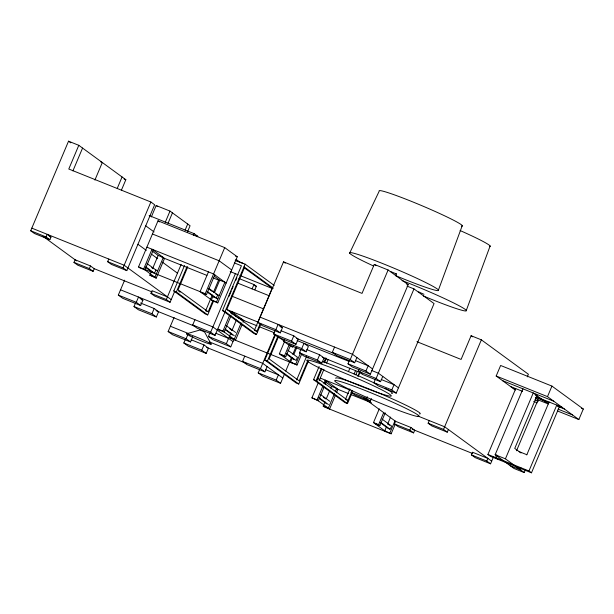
<?xml version="1.0" encoding="UTF-8"?>
<svg xmlns="http://www.w3.org/2000/svg" width="614" height="614" viewBox="0 0 614 614"><rect width="100%" height="100%" fill="white"/><g stroke="black" fill="none" stroke-linecap="round" stroke-linejoin="round"><path stroke-width="0.92" d="M438.434 290.031L462.258 225.607M466.302 310.408L490.125 245.984M49.857 239.698L46.088 236.95L47.201 234.31L50.97 237.065L49.857 239.698L34.461 233.512L30.7 230.764L68.538 141.197L78.799 145.318L125.839 179.71L121.388 190.248M78.799 145.318L68.783 169.027L150.875 202.006L154.636 204.761L126.814 270.62L111.426 264.434L107.657 261.679L108.77 259.047M72.912 170.899L82.56 148.066M94.901 180.079L102.315 162.51L100.604 161.827M94.241 268.709L93.128 271.342L77.74 265.156L73.979 262.408L75.092 259.768L90.481 265.954L94.241 268.709L152.295 292.026M117.251 188.375L122.071 176.955M93.128 271.342L89.368 268.587L90.481 265.954M126.814 270.62L123.053 267.865L150.875 202.006M140.667 305.519L136.277 302.303L138.503 297.038L142.893 300.246L140.667 305.519L122.708 298.304L118.318 295.088L124.627 280.161M151.336 216.942L156.156 205.521L170.001 211.086L190.071 225.76L187.477 231.908M151.551 249.453L153.262 250.136L144.919 269.899L139.785 267.834L138.534 266.913L158.005 220.817L224.709 247.611L237.25 256.782L217.778 302.886L212.644 300.822L200.103 291.65L208.445 271.895M165.181 222.498L170.001 211.086M167.99 223.404L172.442 212.866M140.499 303.001L154.183 308.504L158.573 311.712L156.347 316.977L138.388 309.763L133.998 306.555L135.487 303.047M156.209 278.15L143.661 268.978L152.011 249.223L164.552 258.394L156.209 278.15L149.824 275.172L151.197 271.925M152.571 268.671L158.166 255.416L152.763 251.464M147.045 263.536L155.879 269.999L154.505 273.253L145.672 266.791M174.545 291.719L170.093 302.257L154.697 296.078L150.937 293.323L152.049 290.691L167.438 296.877M185.09 230.166L187.692 224.018M156.347 316.977L151.957 313.769L154.183 308.504M170.093 302.257L166.325 299.509L181.168 264.381M193.402 235.408L194.147 233.65L149.133 215.56M213.641 300.868L207.701 314.921L205.137 313.892L173.777 290.959L184.538 265.494M207.701 314.921L176.341 291.988L187.101 266.522M187.73 266.983L178.083 289.816L208.192 311.828L213.012 300.415M192.719 336.679L190.493 341.944L172.534 334.73L168.144 331.522L174.077 317.469M191.177 339.78L204.001 344.93L208.392 348.138L206.166 353.411L188.214 346.196L183.824 342.98L185.305 339.473M190.493 341.944L186.103 338.736L187.953 334.346M214.831 274.872L206.488 294.628L205.229 293.715L224.709 247.611M217.287 330.14L215.061 335.405L197.102 328.191L192.712 324.983L194.937 319.71M212.298 294.989L205.621 310.799L207.332 311.482M213.411 292.356L218.607 280.061M214.509 292.517L219.735 280.153L214.332 276.2M217.778 302.886L216.519 301.965L224.87 282.21L219.735 280.153M206.166 353.411L201.776 350.203L204.001 344.93M234.08 338.966L230.741 346.872L212.782 339.657L208.392 336.449L209.881 332.934M215.061 335.405L210.671 332.197L235.523 273.36M260.896 323.962L256.445 334.5L253.881 333.471L222.521 310.546L241.44 265.762L234.333 262.907M229.06 296.217L231.286 290.952M232.031 289.194L233.143 286.561M235.738 280.414L236.851 277.781M256.445 334.5L225.085 311.574L245.116 264.158L235.446 260.267M231.033 315.788L224.179 332.013L219.052 329.948L217.793 329.035L225.054 311.851M226.827 309.395L244.633 267.251M242 324.798L235.469 340.263L222.928 331.092L229.459 315.627M230.549 313.056L231.271 311.336L243.819 320.508L243.09 322.227M231.777 314.023L232.529 312.25L230.818 311.567M230.741 346.872L226.351 343.663L228.577 338.391L215.752 333.241M301.758 353.833L297.038 365L230.342 338.207L229.083 337.286L230.902 332.988M231.985 330.416L236.344 320.109M252.101 288.925L253.95 284.535L238.953 278.51M254.856 289.793L256.337 286.277L253.95 284.535M241.11 323.025L234.218 339.35L229.083 337.286M272.171 288.227L254.365 330.378L256.928 331.406L260.267 323.509M280.268 332.865L275.878 329.657L278.104 324.384L282.494 327.6L280.268 332.865L262.308 325.65L257.918 322.442L283.514 261.848L362.022 293.392L374.264 264.411L388.109 269.976L408.18 284.65L370.342 374.218L352.39 367.003L348 363.795L349.481 360.28M267.113 366.566L264.887 371.831L246.928 364.616L242.538 361.408L244.763 356.143M280.959 330.7L293.784 335.85L298.174 339.058L295.948 344.331L277.988 337.117L273.598 333.909L275.087 330.393M284.643 373.642L280.567 383.297L262.608 376.083L258.218 372.875L259.699 369.359M264.887 371.831L260.497 368.623L274.957 334.377M308.389 361.193L298.742 384.026L296.178 382.998L264.818 360.065L275.571 334.599M298.742 384.026L267.382 361.101L277.766 336.51M278.395 336.971L269.124 358.921L299.225 380.933L307.76 360.74M306.14 351.784L301.75 348.575L303.976 343.303L308.366 346.511L306.14 351.784L288.181 344.569L283.791 341.353L284.535 339.603M291.911 362.935L279.362 353.771L284.443 341.745M290.737 344.938L285.748 356.749L284.497 355.828L289.209 344.661M295.948 344.331L291.558 341.123L293.784 335.85M280.567 383.297L276.177 380.089L278.403 374.816L265.57 369.666M293.385 345.552L292.648 347.309L290.361 345.636M285.756 371.002L291.32 357.832M292.801 354.316L295.771 347.294M292.464 357.724L290.652 362.022L297.038 365M293.922 354.293L296.823 347.417M306.831 349.612L319.656 354.769L324.046 357.977L321.82 363.242L303.861 356.028L299.471 352.82L300.96 349.312M295.787 364.087L300.499 352.92M296.662 379.905L306.678 356.197M321.82 363.242L317.43 360.034L319.656 354.769M352.306 392.192L347.486 403.613L344.914 402.577L313.554 379.652L319.119 366.481M347.486 403.613L316.126 380.68L321.314 368.385M323.916 362.237L325.765 357.847M316.747 381.14L321.943 368.845M324.537 362.697L326.395 358.307M324.031 387.25L318.298 400.827L311.912 397.849L318.443 382.384M319.173 380.665L323.969 369.306M326.564 363.158L328.053 359.651M356.887 357.486L354.662 362.751L336.71 355.537L332.32 352.329L334.546 347.063M335.39 395.332L329.588 409.077L317.047 399.906L322.849 386.16M323.939 383.589L325.389 380.15L337.93 389.322L336.48 392.76M325.151 384.602L326.64 381.064L324.936 380.381M395.147 424.366L391.156 433.814L324.453 407.021L323.202 406.1L325.013 401.809M326.471 398.371L329.733 390.642M330.823 388.063L331.545 386.344L325.374 381.831M334.5 393.559L328.337 408.164L323.202 406.1M335.229 391.839L336.679 388.401L331.545 386.344M354.662 362.751L350.272 359.543L388.109 269.976M348.422 371.685L349.903 368.17M354.094 374.041L355.583 370.526M395.639 275.686L396.383 273.928L390.704 271.572M345.406 399.484L349.857 388.946M355.79 374.901L357.271 371.386M382.76 376.405L380.534 381.67L362.575 374.456L358.185 371.247L358.929 369.49M371.439 398.609L370.326 401.249L354.93 395.063L351.17 392.308L351.914 390.558M357.847 376.505L359.704 372.115M346.856 403.152L352.045 390.857M358.353 375.929L360.211 371.539M370.342 374.218L365.952 371.009L368.177 365.737L355.352 360.587M370.326 401.249L366.558 398.494L367.302 396.736M407.059 286.109L413.982 288.895L434.052 303.569L396.214 393.137L378.255 385.922L373.865 382.714L375.354 379.199M380.534 381.67L376.144 378.462L413.982 288.895M386.022 431.757L373.481 422.585L379.283 408.84M396.214 393.137L391.824 389.928L394.05 384.656L381.225 379.506M385.224 412.869L379.866 425.563L378.608 424.642L383.689 412.616M386.582 426.538L384.771 430.836L391.156 433.814M387.672 423.967L390.573 417.09M390.542 428.495L391.571 426.055L382 419.055M389.898 432.901L394.979 420.874M395.562 421.319L410.95 427.505L414.711 430.253L413.598 432.885L398.21 426.707L394.449 423.952L395.562 421.319L363.642 397.979M413.598 432.885L409.837 430.138L410.95 427.505M448.397 429.531L447.284 432.164L431.895 425.978L428.127 423.23L429.24 420.598M527.28 376.873L528.393 374.241L481.361 339.841L471.099 335.72L461.083 359.428L416.944 341.699M447.284 432.164L443.523 429.416L481.361 339.841M515.338 390.02L496.181 376.014L500.633 365.476L551.94 386.091L583.3 409.016L578.849 419.554L557.619 411.027M490.563 463.808L475.167 457.622L471.406 454.874L472.519 452.234L487.907 458.42L486.795 461.053L490.563 463.808L493.526 456.785M531.471 472.803L528.961 470.969L556.783 405.11L559.293 406.944L531.471 472.803L490.425 456.317L487.915 454.483L515.737 388.624M525.346 469.948L524.233 472.58L513.972 468.459L495.16 454.705L522.974 388.846M496.726 454.936L495.613 457.576L498.123 459.41M524.233 472.58L505.422 458.827L533.236 392.968L548.294 403.974L538.033 399.852L535.838 398.248M516.512 450.783L538.033 399.852M578.849 419.554L547.488 396.629L551.94 386.091M521.209 468.075L520.472 469.833L510.211 465.711M526.774 454.905L549.085 402.016M349.627 253.168L379.222 191.146A45.16 2.916 22.9 0 1 423.292 206.289A45.16 2.916 22.9 0 1 461.59 226.152M396.383 273.928L395.692 273.798M186.572 333.809L199.75 330.056L202.267 330.931L204.677 332.136L211.178 344.193M423.975 294.298L418.625 291.919L419.055 292.256M406.445 283.952L408.18 284.65M124.128 179.019L125.839 179.71M196.142 235.692L197.908 236.398L194.147 233.65M235.469 256.069L237.25 256.782M235.185 260.374L243.175 263.583L242.553 263.122M152.441 233.988L219.144 260.781L231.685 269.953M581.527 408.31L583.3 409.016M496.181 376.014L547.488 396.629M502.452 380.596L553.759 401.211M230.173 271.565L238.163 274.773M239.944 275.486L271.91 288.327M535.293 395.032L537.004 395.715L514.747 448.404L521.017 452.994M510.61 386.559L522.583 391.371M536.26 396.867L561.917 407.174M513.12 388.393L515.683 389.422M535.347 397.327L549.031 402.822M557.581 406.261L564.427 409.008M254.572 285.571L256.337 286.277M534.955 399.852L538.371 401.226M558.042 409.131L572.578 414.972M533.735 401.433L537.273 402.853M237.273 282.931L269.285 295.794M146.876 247.158L213.58 273.959L226.121 283.131M158.166 255.416L163.301 257.473L154.951 277.229L149.824 275.172M161.989 257.358L163.7 258.049M164.552 258.394L206.88 275.394M213.058 277.881L220.111 280.713M231.708 296.101L263.721 308.965M155.879 269.999L157.698 270.728M215.913 294.121L219.267 295.464M138.534 266.913L205.229 293.715M217.893 298.719L212.759 296.662L211.393 299.908L216.519 301.965M201.354 292.571L206.488 294.628M260.144 317.169L352.497 354.278L372.568 368.953M279.93 326.564L282.494 327.6M31.813 228.132L124.166 265.233L171.206 299.624M49.258 236.375L50.97 237.065M30.7 230.764L46.088 236.95M107.657 261.679L123.053 267.865M226.996 309.617L258.609 322.319M257.918 322.442L275.878 329.657M332.32 352.329L350.272 359.543M296.462 338.375L335.213 353.94M173.777 290.959L176.341 291.988M222.521 310.546L225.085 311.574M297.138 340.555L348.952 361.37M371.531 370.442L378.37 373.189L398.44 387.864M237.434 317.53L242.561 319.587M242.108 319.817L257.043 325.819M259.691 326.886L274.681 332.903M273.598 333.909L291.558 341.123M348 363.795L365.952 371.009M283.791 341.353L301.75 348.575M358.185 371.247L376.144 378.462M322.335 357.287L361.968 373.212M299.471 352.82L317.43 360.034M373.865 382.714L391.824 389.928M73.979 262.408L89.368 268.587M150.937 293.323L166.325 299.509M120.544 289.823L212.897 326.924L232.967 341.599M217.793 329.035L222.928 331.092M279.362 353.771L284.497 355.828M280.621 354.685L285.748 356.749M141.182 299.563L142.893 300.246M519.137 451.62L526.835 454.705M118.318 295.088L136.277 302.303M192.712 324.983L210.671 332.197M156.01 310.684L195.613 326.594M417.812 416L444.636 426.776L491.676 461.175M320.262 378.086L350.08 390.067M351.17 392.308L366.558 398.494M428.127 423.23L443.523 429.416M133.998 306.555L151.957 313.769M208.392 336.449L226.351 343.663M336.226 388.631L348.514 393.574M351.162 394.633L371.439 402.784M264.818 360.065L267.382 361.101M313.554 379.652L316.126 380.68M495.16 454.705L505.422 458.827M170.37 326.249L188.321 333.463M209.489 341.967L262.723 363.358L282.793 378.032M487.915 454.483L528.961 470.969M346.258 399.829L347.969 400.52L317.86 378.508M412.147 429.224L472.765 453.577M168.144 331.522L186.103 338.736M242.538 361.408L260.497 368.623M206.688 347.455L246.314 363.373M394.449 423.952L409.837 430.138M471.406 454.874L486.795 461.053M183.824 342.98L201.776 350.203M258.218 372.875L276.177 380.089M311.912 397.849L317.047 399.906M373.481 422.585L378.608 424.642M374.732 423.499L379.866 425.563M374.264 264.411L376.052 265.716M471.099 335.72L472.603 336.825M283.514 261.848L285.303 263.16M245.116 264.158L274.182 285.403M235.983 259.331L239.897 262.186M244.004 266.791L273.192 288.127M244.38 267.911L272.8 288.687M68.538 141.197L70.81 142.855M156.156 205.521L157.698 206.649M158.005 220.817L159.487 221.892M145.733 225.837L154.091 231.946M278.165 336.718L284.259 341.177M208.676 288.242L217.686 294.827L216.305 298.082L207.302 291.504M209.159 289.179L212.16 291.374M287.882 350.241L297.452 357.241L296.078 360.495L286.508 353.495M387.403 423.652L389.614 425.264M207.033 291.888L214.539 297.376M137.943 244.272L146.301 250.389M151.62 254.273L157.698 258.717M162.257 262.055L177.454 273.161M226.198 308.942L257.558 331.867M232.031 313.577L236.659 316.962M380.619 422.309L390.197 429.309L388.232 428.518L380.135 422.601M286.753 354.324L294.121 359.704M151.712 267.597L153.185 268.671M225.898 325.343L235.653 332.473M320.769 394.702L329.772 401.287M178.605 291.044L180.148 292.172M229.383 328.475L232.384 330.67M323.501 397.289L325.75 398.931M145.917 267.62L152.548 272.47M225.277 329.15L234.279 335.728M318.643 397.411L328.398 404.549M225.008 329.534L232.514 335.021M319.126 398.348L326.633 403.835M43.172 236.436L76.596 260.873M335.866 378.377A45.85 2.963 22.9 0 1 354.401 383.282M355.161 383.566A45.85 2.963 22.9 0 1 363.411 386.72M364.271 387.058A45.85 2.963 22.9 0 1 419.492 413.92M402.055 280.606A48.299 3.116 22.9 0 1 465.059 309.295A48.299 3.116 22.9 0 1 423.345 295.963M460.086 230.534A45.16 2.916 22.9 0 1 489.458 246.529M307.99 358A45.85 2.963 22.9 0 1 308.673 357.448M322.158 361.324A45.85 2.963 22.9 0 1 377.119 384.356M385.185 388.424A45.85 2.963 22.9 0 1 391.617 393.543M373.65 266.039A48.299 3.116 22.9 0 1 363.987 256.475A48.299 3.116 22.9 0 1 435.257 287.651A48.299 3.116 22.9 0 1 395.47 275.586M189.979 335.912A13.354 0.86 22.9 0 0 210.686 344.224A13.354 0.86 22.9 0 0 195.95 336.863A13.354 0.86 22.9 0 0 189.979 335.912M349.174 389.276A45.85 2.963 22.9 0 0 418.38 416.553A45.85 2.963 22.9 0 0 363.158 389.69A45.85 2.963 22.9 0 0 349.174 389.276M321.299 368.899A45.85 2.963 22.9 0 0 390.504 396.176A45.85 2.963 22.9 0 0 335.29 369.313A45.85 2.963 22.9 0 0 321.299 368.899"/></g></svg>
